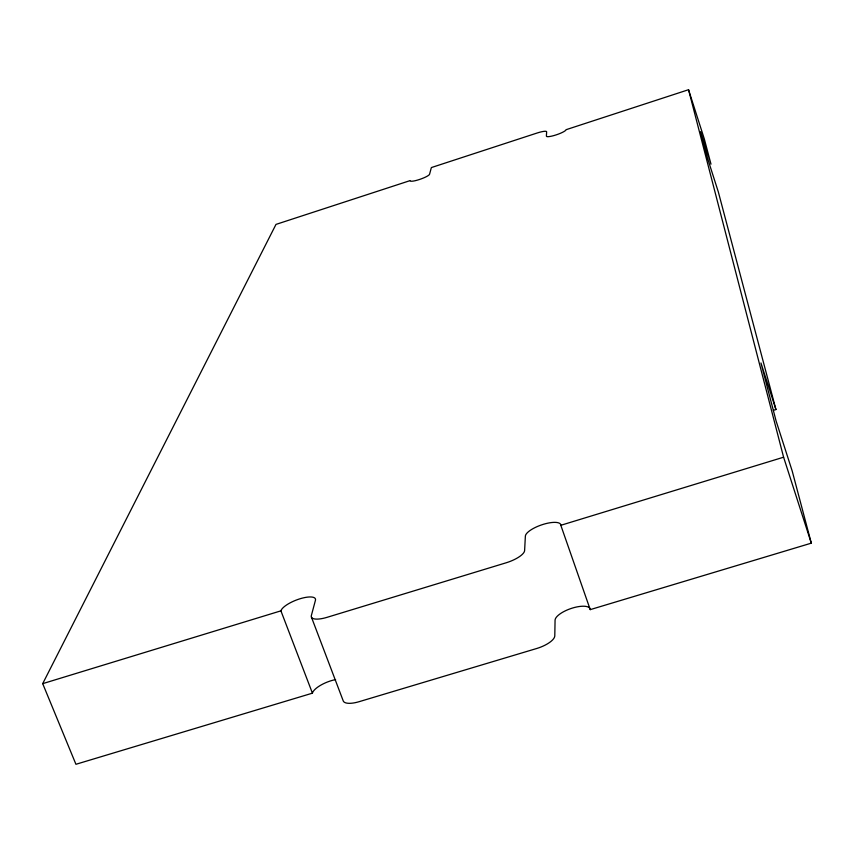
<?xml version="1.0" encoding="UTF-8"?>
<svg xmlns="http://www.w3.org/2000/svg" width="854" height="854" viewBox="0 0 854 854"><rect width="100%" height="100%" fill="white"/><g stroke="black" fill="none" stroke-linecap="round" stroke-linejoin="round"><path stroke-width="1.28" d="M335.601 679.603A18.35 6.426 -21.6 0 0 312.425 693.17L75.931 764.287L42.7 683.648L275.991 224.399L410.219 180.578A10.248 1.815 -19.4 0 0 419.282 179.553A10.248 1.815 -19.4 0 0 429.562 174.259L431.238 167.992A10.141 1.783 -19.3 0 1 431.537 167.512L537.059 133.032A10.237 1.804 -18.8 0 1 546.635 131.804L546.4 136.117A10.344 1.847 -18.8 0 0 556.146 134.889A10.344 1.847 -18.8 0 0 566.021 129.712L688.548 89.713L704.336 139.042L710.987 164.16L700.579 131.655L707.4 157.809L718.331 191.936L775.934 409.546L773.404 410.326M42.7 683.648L280.913 610.845A18.51 5.85 -21.3 0 1 300.117 598.739A18.51 5.85 -21.3 0 1 315.446 600.287L311.347 615.585A18.831 6.074 -21.2 0 0 327.157 617.303L506.166 562.786A18.927 6.213 -19.7 0 0 524.612 550.563L525.37 536.131A18.66 6.042 -19.3 0 1 543.304 524.335A18.66 6.042 -19.3 0 1 560.822 525.295L783.598 457.21L688.548 89.713M311.464 617.228L343.308 701.102A18.649 6.661 -21.4 0 0 359.064 701.7L536.707 648.496A18.756 6.811 -19.7 0 0 554.79 635.846L555.068 620.207A18.489 6.629 -19.3 0 1 572.65 607.995A18.489 6.629 -19.3 0 1 590.242 609.628L811.3 543.155L792.202 471.013L776.105 421.001L760.957 362.961L775.934 409.546M280.913 610.845L312.425 693.17M560.822 525.295L590.242 609.628M783.598 457.21L811.3 543.155"/></g></svg>
